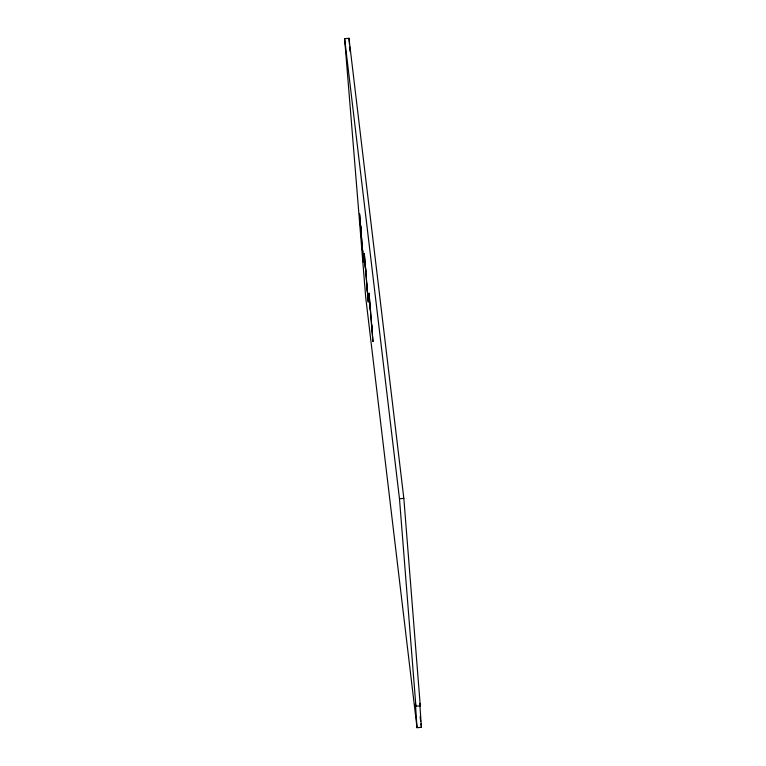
<?xml version="1.0" encoding="UTF-8"?>
<svg xmlns="http://www.w3.org/2000/svg" width="766" height="766" viewBox="0 0 766 766"><rect width="100%" height="100%" fill="white"/><g stroke="black" fill="none" stroke-linecap="round" stroke-linejoin="round"><path stroke-width="1.15" d="M417.02 727.7L365.708 297.332L344.614 38.673L348.98 38.3L403.835 498.379L420.275 705.821L415.909 706.185L415.411 703.638L417.02 727.7L421.386 727.327L419.778 703.265L420.275 705.821M344.614 38.673L399.479 498.752L403.835 498.379M420.113 716.66L420.678 721.4M420.965 723.774L421.386 727.327M369.834 303.259L370.572 311.312M371.443 323.463L372.171 331.515M365.114 263.648L365.851 271.7M366.713 283.851L367.45 291.903M360.393 224.045L361.121 232.088M361.992 244.249L362.72 252.292M399.479 498.752L415.909 706.185M348.98 38.3L349.449 44.265M349.641 46.649L350.014 51.418M371.721 325.799L371.893 329.179M370.122 305.596L370.294 308.976M366.991 286.187L367.173 289.567M365.392 265.984L365.564 269.364M362.27 246.575L362.442 249.955M360.671 226.372L360.843 229.752M359.589 213.992L363.524 262.336L359.589 213.992M364.31 253.603L368.255 301.948L364.31 253.603M369.03 293.215L372.975 341.559L369.03 293.215"/></g></svg>
